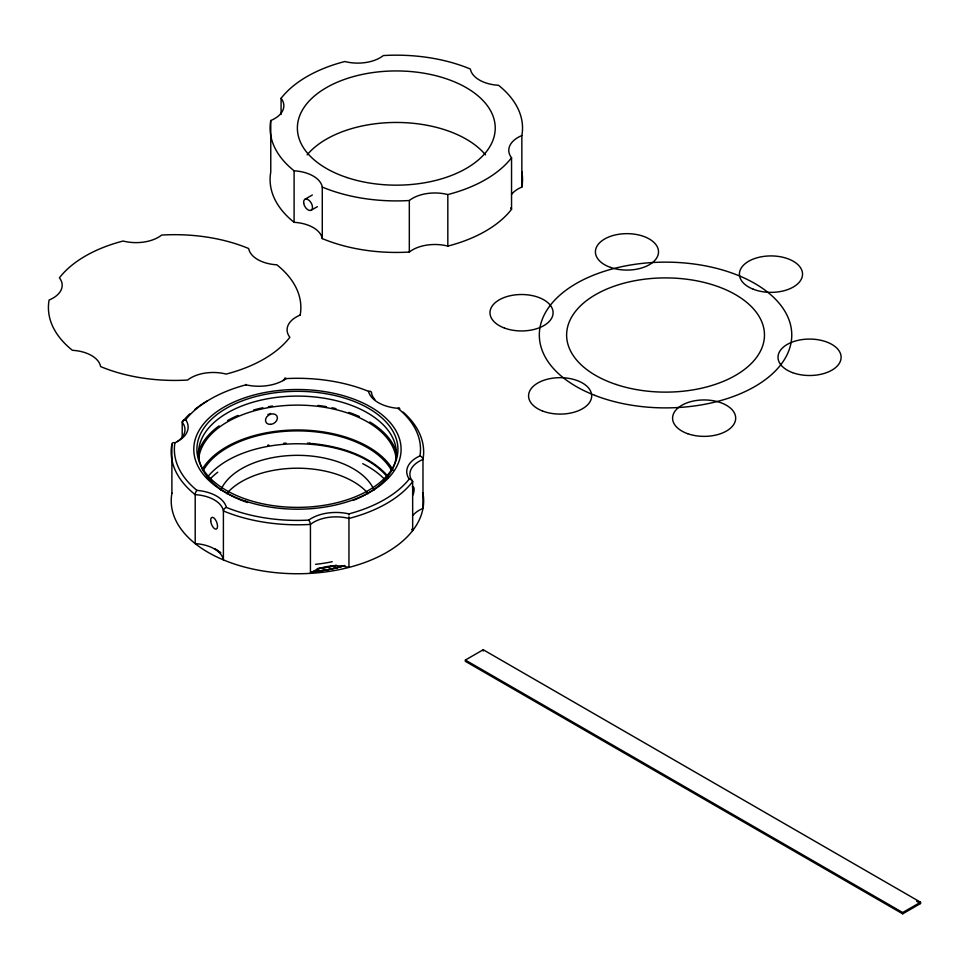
<?xml version="1.0" encoding="UTF-8"?>
<svg xmlns="http://www.w3.org/2000/svg" width="969" height="969" viewBox="0 0 969 969"><rect width="100%" height="100%" fill="white"/><g stroke="black" fill="none" stroke-linecap="round" stroke-linejoin="round"><path stroke-width="1.45" d="M245.944 384.439L245.92 385.153M304.896 199.299L312.333 194.999M311.206 210.225L317.408 206.651M465.374 660.046L483.228 649.739L920.55 902.224L920.55 903.52L902.696 913.828L465.374 661.33L465.374 660.046L902.696 912.532L920.55 902.224M344.152 565.751L328.116 569.675L311.122 571.964M338.036 567.592L336.558 567.955M336.558 567.664L338.036 567.301A102.242 59.303 -0.3 0 0 344.734 565.472M309.717 443.354L310.94 443.451M312.163 443.56C339.707 446.309 368.91 454.933 387.927 476.167M916.626 901.243L920.55 903.52M177.194 441.622A31.553 18.217 0 0 0 182.208 422.181A3.331 2.762 2.6 0 1 185.648 419.686A123.063 71.052 0 0 1 245.969 384.814A34.714 20.034 0 0 0 286.121 378.6A123.063 71.052 0 0 1 368.511 391.343A34.714 20.034 0 0 0 397.896 408.312A123.063 71.052 0 0 1 419.977 455.878A34.714 20.034 0 0 0 409.221 479.061A123.063 71.052 0 0 1 348.901 513.885L348.937 514.975M348.949 516.828L348.949 567.398A31.553 18.217 0 0 0 310.431 573.357L310.431 524.411A31.553 18.217 0 0 1 348.949 518.451A126.212 72.869 0 0 0 412.661 481.666A31.553 18.217 0 0 1 422.981 459.427A126.212 72.869 0 0 0 403.14 412.104M902.696 912.532L902.696 913.828M521.855 135.551A31.553 18.217 0 0 0 511.547 157.777L511.547 209.316A126.212 72.869 0 0 1 447.823 246.102A31.553 18.217 0 0 0 409.318 252.049A126.212 72.869 0 0 1 322.277 238.592A31.553 18.217 0 0 0 294.091 222.313A126.212 72.869 0 0 1 270.763 172.07L270.763 120.531A31.553 18.217 0 0 0 281.083 98.305A126.212 72.869 0 0 1 344.807 61.519A31.553 18.217 0 0 0 383.312 55.56A126.212 72.869 0 0 1 470.353 69.029A31.553 18.217 0 0 0 498.538 85.296A126.212 72.869 0 0 1 521.855 135.551L521.855 187.078A31.553 18.217 0 0 0 511.438 194.527M483.228 649.739L483.228 651.035M511.547 157.777A126.212 72.869 0 0 1 447.823 194.575L447.823 246.102M422.981 459.427L422.981 508.386A31.553 18.217 0 0 0 412.891 515.411M270.763 120.531A126.212 72.869 0 0 0 294.091 170.786A31.553 18.217 0 0 1 322.277 187.065A126.212 72.869 0 0 0 409.318 200.522L409.318 252.049M322.277 187.065L322.277 238.592M294.091 170.786L294.091 222.313M281.083 98.305L281.083 114.499M185.648 419.638A34.714 20.034 0 0 1 174.892 442.809A3.331 2.35 45.1 0 0 171.828 444.396A126.212 72.869 0 0 0 195.205 494.662L195.205 543.621A31.553 18.217 0 0 1 223.403 559.9L223.403 510.942A3.331 2.362 -44.9 0 1 226.358 507.417A123.063 71.052 0 0 0 308.748 520.099A34.714 20.034 0 0 1 348.901 513.885M182.208 437.019L182.208 422.181A126.212 72.869 0 0 1 189.839 413.824M171.888 444.42L171.888 493.366M422.908 493.003A126.212 72.869 0 0 1 297.507 573.745A126.212 72.869 0 0 1 171.937 493.088M411.716 529.268A31.553 18.217 0 0 0 412.661 530.612L412.661 481.666A3.331 2.665 2.4 0 0 409.221 479.171M310.431 524.411A126.212 72.869 0 0 1 223.403 510.942A31.553 18.217 0 0 0 195.205 494.662M194.939 409.39A126.212 72.869 0 0 1 206.991 401.093M397.908 408.458A3.331 1.369 -69.3 0 1 399.725 409.112M195.144 494.723A3.331 1.466 -71.8 0 1 196.973 490.411A123.063 71.052 0 0 1 174.892 442.821M284.426 379.436A31.553 18.217 0 0 1 282.96 380.526M419.977 455.987A3.331 2.35 45.1 0 1 423.029 459.439M308.76 520.244A3.331 1.248 71.3 0 1 310.468 524.435M374.894 399.494A31.553 18.217 0 0 1 371.466 392.905M368.511 391.44A3.331 2.362 -44.9 0 1 371.587 392.857M206.651 478.189A98.923 57.11 0 0 1 297.435 443.766A98.923 57.11 0 0 1 388.218 478.189M247.567 502.536A98.923 57.11 0 0 1 220.266 417.482A98.923 57.11 0 0 1 370.001 414.393A98.923 57.11 0 0 1 353.273 500.355M412.297 486.777A6.274 2.313 -73.7 0 1 414.09 488.861A6.274 2.313 -73.7 0 1 412.939 494.989M270.557 413.448A6.274 5.124 -5.5 0 1 267.892 414.429M284.401 379.339A3.331 1.344 73.8 0 1 286.121 378.613M196.973 490.387A34.714 20.034 0 0 1 226.358 507.356M202.303 469.287A100.497 58.019 0 0 1 298.44 429.97A100.497 58.019 0 0 1 393.196 470.389M197.979 453.867A100.497 58.019 0 0 1 219.091 425.888M227.654 420.473A100.497 58.019 0 0 1 237.95 415.459M253.672 409.996A100.497 58.019 0 0 1 262.865 407.743M268.34 406.689A100.497 58.019 0 0 1 272.568 406.011M318.026 405.442A100.497 58.019 0 0 1 326.529 406.689M332.004 407.743A100.497 58.019 0 0 1 336.025 408.652M348.985 412.419A100.497 58.019 0 0 1 359.402 416.549M369.77 421.951A100.497 58.019 0 0 1 396.89 453.867M203.175 470.668A98.923 57.11 0 0 1 297.435 430.878A98.923 57.11 0 0 1 391.694 470.668M198.645 459.282A98.923 57.11 0 0 1 297.435 405.115A98.923 57.11 0 0 1 396.224 459.282M521.794 171.695A126.212 72.869 0 0 1 521.855 187.078M511.547 209.316A31.553 18.217 0 0 1 510.602 207.96M409.318 200.522A31.553 18.217 0 0 1 447.823 194.575M307.137 154.846A98.923 57.11 0 0 1 396.309 122.457A98.923 57.11 0 0 1 485.493 154.846M335.48 565.484A102.242 59.17 -0.3 0 1 317.432 568.658M344.625 565.642A102.242 59.157 -0.3 0 1 311.231 571.904M336.473 567.846A102.242 58.867 -0.3 0 1 311.158 571.867M220.726 552.79A102.242 58.867 -0.3 0 1 215.215 548.878M267.686 445.255A102.242 59.182 0.3 0 1 268.885 445.05M283.638 443.293A102.242 59.182 0.3 0 1 286.134 443.124M307.476 443.124A102.242 59.182 0.3 0 1 309.983 443.293M336.473 565.266A102.242 58.867 -0.3 0 1 317.335 568.67M332.222 561.705A99.819 57.922 0.2 0 1 315.555 564.321M210.903 478.202A99.819 57.922 0.2 0 1 217.771 472.194M362.709 463.679A99.819 57.922 0.2 0 1 383.978 478.686M220.544 552.669A102.242 59.024 0 0 1 216.184 549.593M226.661 493.645A78.889 45.543 0 0 1 297.435 468.209A78.889 45.543 0 0 1 368.208 493.645M220.775 490.144A78.889 45.543 0 0 1 297.435 455.333A78.889 45.543 0 0 1 374.095 490.144M210.697 520.983A6.274 2.81 69.3 0 0 216.232 529.135A6.274 2.81 69.3 0 0 215.36 519.578A6.274 2.81 69.3 0 0 210.697 520.983M245.605 501.179A103.659 59.848 0 0 0 401.093 449.35A103.659 59.848 0 0 0 245.605 397.52A103.659 59.848 0 0 0 245.605 501.179M270.63 424.386A6.311 4.881 -30.4 0 0 276.977 416.101A6.311 4.881 -30.4 0 0 266.729 416.888A6.311 4.881 -30.4 0 0 270.63 424.386M247.18 499.604A100.497 58.019 0 0 0 397.932 449.35A100.497 58.019 0 0 0 247.18 399.095A100.497 58.019 0 0 0 247.18 499.604M300.184 315.058A31.553 18.217 0 0 0 289.864 337.297A126.212 72.869 0 0 1 226.152 374.082A31.553 18.217 0 0 0 187.635 380.042A126.212 72.869 0 0 1 100.606 366.573A31.553 18.217 0 0 0 72.409 350.293A126.212 72.869 0 0 1 49.092 300.051A31.553 18.217 0 0 0 59.412 277.812A126.212 72.869 0 0 1 123.124 241.027A31.553 18.217 0 0 0 161.629 235.067A126.212 72.869 0 0 1 248.67 248.536A31.553 18.217 0 0 0 276.855 264.816A126.212 72.869 0 0 1 300.184 315.058M303.672 203.211A6.311 3.646 60 0 0 310.976 210.346A6.311 3.646 60 0 0 309.511 200.74A6.311 3.646 60 0 0 303.672 203.211M346.854 177.509A98.923 57.11 0 0 0 495.232 128.041A98.923 57.11 0 0 0 346.854 78.586A98.923 57.11 0 0 0 346.854 177.509M504.474 328.055A31.553 18.217 0 0 0 553.057 313.605A31.553 18.217 0 0 0 507.078 296.538A31.553 18.217 0 0 0 504.474 328.055M610.543 267.42A31.553 18.217 0 0 0 658.508 252.303A31.553 18.217 0 0 0 611.839 235.879A31.553 18.217 0 0 0 610.543 267.42M753.288 289.234A31.553 18.217 0 0 0 802.453 275.45A31.553 18.217 0 0 0 757.189 257.754A31.553 18.217 0 0 0 753.288 289.234M792.509 372.617A31.553 18.217 0 0 0 841.08 358.155A31.553 18.217 0 0 0 795.101 341.1A31.553 18.217 0 0 0 792.509 372.617M687.711 433.712A31.553 18.217 0 0 0 735.677 418.596A31.553 18.217 0 0 0 689.02 402.171A31.553 18.217 0 0 0 687.711 433.712M542.434 410.965A31.553 18.217 0 0 0 591.599 397.181A31.553 18.217 0 0 0 546.334 379.497A31.553 18.217 0 0 0 542.434 410.965M616.09 384.475A98.923 57.11 0 0 0 764.468 335.008A98.923 57.11 0 0 0 616.09 285.552A98.923 57.11 0 0 0 616.09 384.475M594.796 395.364A126.212 72.869 0 0 0 791.443 340.216A126.212 72.869 0 0 0 610.397 269.467A126.212 72.869 0 0 0 594.796 395.364"/></g></svg>
